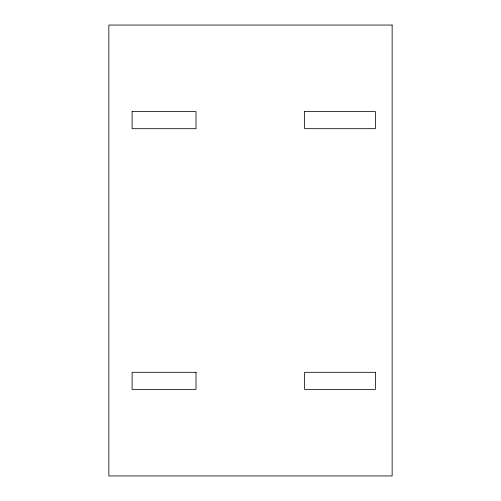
<?xml version="1.0" encoding="UTF-8"?>
<svg xmlns="http://www.w3.org/2000/svg" width="501" height="501" viewBox="0 0 501 501"><rect width="100%" height="100%" fill="white"/><g stroke="black" fill="none" stroke-linecap="round" stroke-linejoin="round"><path stroke-width="0.75" d="M132.101 111.591L132.101 128.688L196.023 128.688L196.023 111.591L132.101 111.591M304.614 111.591L304.614 128.688L375.437 128.688L375.437 111.591L304.614 111.591M392.145 25.05L108.855 25.05L108.855 475.95L392.145 475.95L392.145 25.05M196.023 372.312L132.101 372.312L132.101 389.409L196.023 389.409L196.023 372.312M375.437 372.312L304.614 372.312L304.614 389.409L375.437 389.409L375.437 372.312"/></g></svg>
